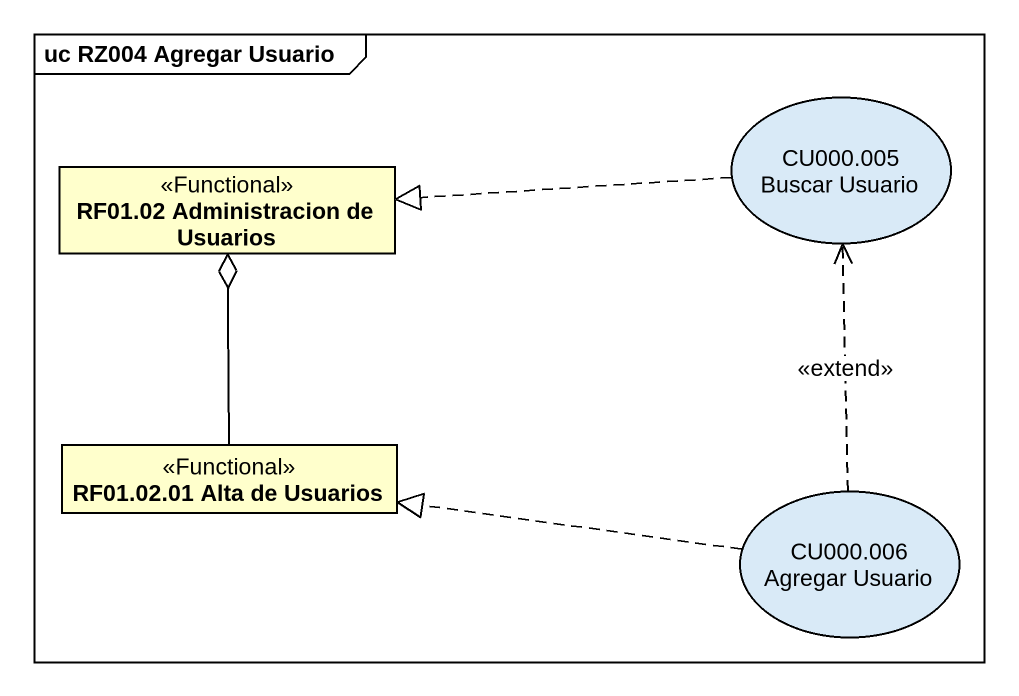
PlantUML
@startuml
mainframe uc RZ004 Agregar Usuario
allowmixing
hide circle
hide empty members
usecase "CU000.005 Buscar Usuario" as CU000_005_Buscar_Usuario
class "RF01.02 Administracion de Usuarios" as RF01_02_Administracion_de <<Functional>>
class "RF01.02.01 Alta de Usuarios" as RF01_02_01_Alta_de_Usuarios <<Functional>>
usecase "CU000.006 Agregar Usuario" as CU000_006_Agregar_Usuario
CU000_005_Buscar_Usuario .left.|> RF01_02_Administracion_de
RF01_02_01_Alta_de_Usuarios -up-o RF01_02_Administracion_de
CU000_006_Agregar_Usuario .up.> CU000_005_Buscar_Usuario : <<extend>>
CU000_006_Agregar_Usuario .left.|> RF01_02_01_Alta_de_Usuarios
@enduml
